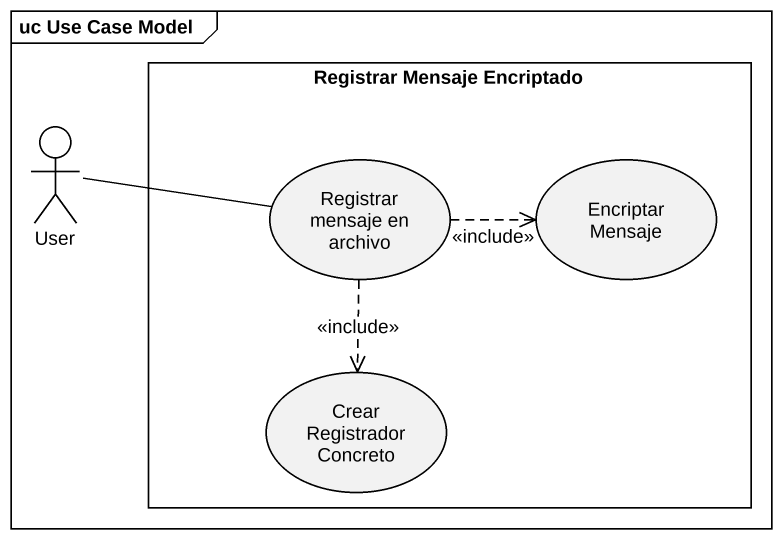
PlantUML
@startuml
mainframe uc Use Case Model
actor User
rectangle "Registrar Mensaje Encriptado" as Registrar_Mensaje_Encriptado {
  usecase "Registrar mensaje en archivo" as Registrar_mensaje_en_archivo
  usecase "Encriptar Mensaje" as Encriptar_Mensaje
  usecase "Crear Registrador Concreto" as Crear_Registrador_Concreto
}
User -right- Registrar_mensaje_en_archivo
Registrar_mensaje_en_archivo .right.> Encriptar_Mensaje : <<include>>
Registrar_mensaje_en_archivo ..> Crear_Registrador_Concreto : <<include>>
@enduml
